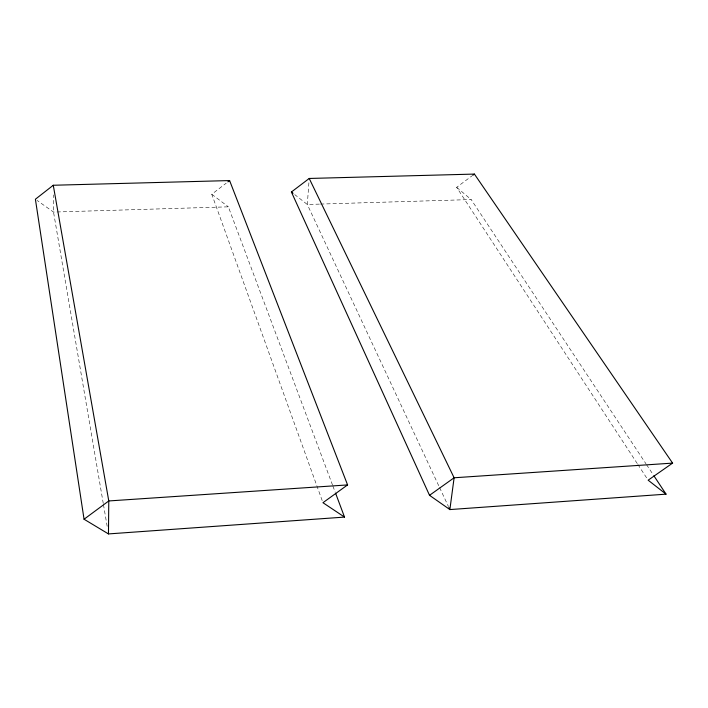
<?xml version="1.0" encoding="UTF-8"?>
<svg xmlns="http://www.w3.org/2000/svg" width="708" height="708" viewBox="0 0 708 708"><rect width="100%" height="100%" fill="white"/><g stroke="black" fill="none" stroke-linecap="round" stroke-linejoin="round"><path stroke-width="0.53" stroke-dasharray="3.54 2.66" d="M308.9 182.797L307.307 204.47L439.119 486.573M322.202 500.618L211.772 194.249L226.206 183.177M637.271 463.563L456.651 187.328L471.864 175.965M332.521 485.033L228.357 206.833L53.534 212.073L37.126 200.453M319.405 204.108L307.307 204.47L294.758 194.62M320.512 204.072L471.174 199.559L645.962 463.784M211.772 194.249L228.357 206.833M456.651 187.328L471.174 199.559M646.563 464.705L653.263 474.829M637.873 464.483L646.935 478.343M439.588 487.573L448.465 506.574M332.902 486.069L335.229 492.272M103.271 503.476L53.534 212.073L53.365 194.912M103.457 504.565L107.173 526.31"/><path stroke-width="1.06" d="M108.466 533.92L108.775 500.945L53.268 185.257L229.604 180.575L347.584 484.918L322.954 502.698L344.522 517.088L108.466 533.92L84.057 519.23L35.4 199.231L53.268 185.257M227.905 181.876L229.604 180.575M291.404 192.001L309.219 178.46L474.404 174.079L672.6 463.112L648.147 480.192L666.051 494.157L449.872 509.574L429.526 495.317L291.404 192.001L293.085 193.311M472.714 175.336L474.404 174.079M84.057 519.23L108.775 500.945L347.584 484.918M429.526 495.317L454.111 477.776L672.6 463.112M653.873 475.749L666.051 494.157M309.219 178.46L454.111 477.776L449.872 509.574L448.934 507.574M335.619 493.308L344.522 517.088"/></g></svg>
